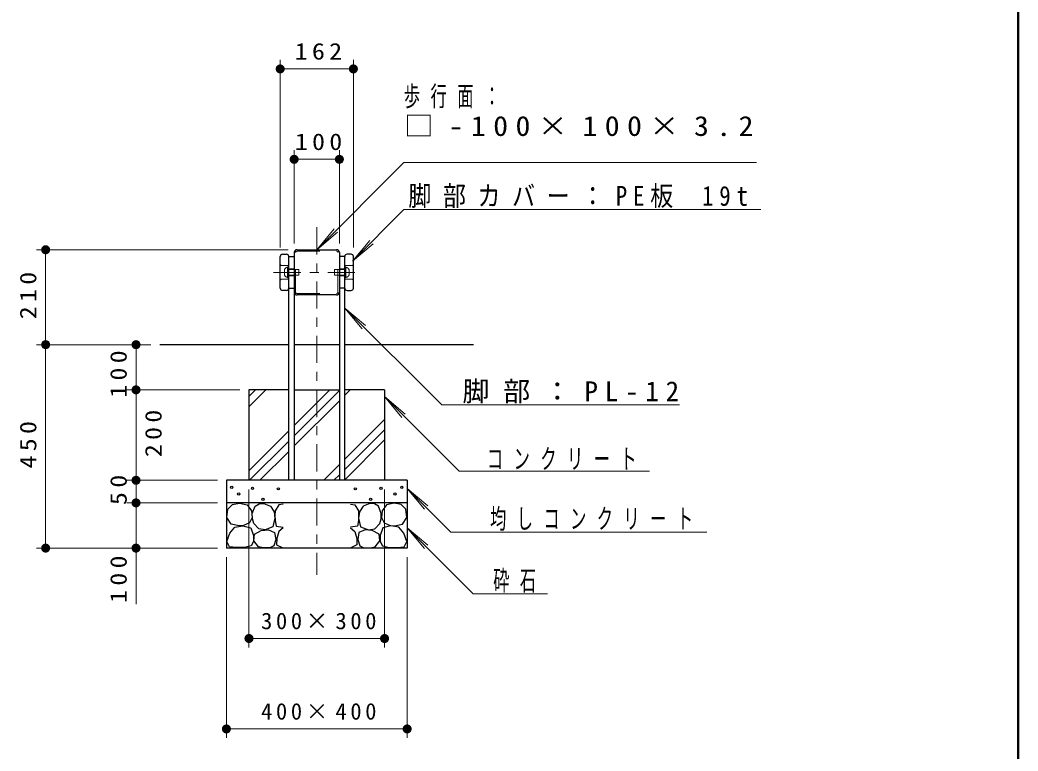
# Model space of a CAD drawing. Units: millimetres on the paper, scale 1:20. Extents: x -365 to 0, y -12 to 257.
# Drawn here: x -110.4 to 0, y 63.5 to 144.4 of the extents above; entities that cross this region are included whole.
import ezdxf

# ---------------------------------------------------------------- set-up
doc = ezdxf.new("R2010")
doc.units = ezdxf.units.MM
doc.linetypes.add('USER1', pattern=[4.5, 2.5, -2])
doc.linetypes.add('USER2', pattern=[6, 3, -1, 1, -1])
doc.layers.add('0_2', color=7, linetype='Continuous', lineweight=13)
doc.styles.add('ＭＳ ゴシック', font='')
doc.styles.get('ＭＳ ゴシック').set_extended_font_data('MS Gothic')

# ---------------------------------------------------------------- blocks, each defined once
blk = doc.blocks.new('filled_dot')
at = {"color": 0, "linetype": 'Continuous', "lineweight": -2, "const_width": 1.25}
blk.add_lwpolyline([(-0.625, 0, 1), (0.625, 0, 1)], format="xyb", close=True, dxfattribs=at)

msp = doc.modelspace()

# ---------------------------------------------------------------- linework, layer by layer
at = {"layer": '0_2', "lineweight": 50}
msp.add_line((0, 0), (0, 257), dxfattribs=at)
at = {"layer": '0_2'}
for p, q in [((-81.645, 119.197), (-81.645, 139.947)), ((-73.545, 119.197), (-73.545, 139.947)), ((-81.645, 138.947), (-73.545, 138.947)), ((-80.095, 119.627), (-80.095, 129.947)), ((-75.095, 119.627), (-75.095, 129.947)), ((-80.095, 128.947), (-75.095, 128.947)), ((-67.957, 128.585), (-77.595, 118.947)), ((-67.957, 128.585), (-28.957, 128.585)), ((-67.957, 123.414), (-73.624, 117.676)), ((-67.957, 123.414), (-28.461, 123.414)), ((-77.595, 118.947), (-75.666, 121.245)), ((-77.595, 118.947), (-75.297, 120.876)), ((-73.624, 117.676), (-71.71, 119.986)), ((-73.624, 117.676), (-71.338, 119.618)), ((-80.775, 118.947), (-108.595, 118.947)), ((-107.595, 108.447), (-107.595, 118.947)), ((-74.495, 112.48), (-72.561, 110.186)), ((-74.495, 112.48), (-72.192, 110.557)), ((-63.765, 101.803), (-74.495, 112.48)), ((-95.953, 108.447), (-108.595, 108.447)), ((-99.195, 108.447), (-108.595, 108.447)), ((-107.595, 85.947), (-107.595, 108.447)), ((-97.595, 103.447), (-97.595, 108.447)), ((-97.195, 108.447), (-96.595, 108.447)), ((-86.095, 103.447), (-98.595, 103.447)), ((-86.095, 103.447), (-98.595, 103.447)), ((-97.595, 93.447), (-97.595, 103.447)), ((-85.095, 101.581), (-83.229, 103.447)), ((-85.095, 102.713), (-84.36, 103.447)), ((-80.095, 99.51), (-76.158, 103.447)), ((-80.095, 98.379), (-75.095, 103.379)), ((-74.495, 102.848), (-73.895, 103.447)), ((-80.095, 97.248), (-75.095, 102.248)), ((-70.095, 102.703), (-68.166, 100.404)), ((-70.095, 102.703), (-67.797, 100.774)), ((-61.837, 94.445), (-70.095, 102.703)), ((-63.765, 101.803), (-37.474, 101.803)), ((-74.495, 95.777), (-70.095, 100.177)), ((-85.095, 94.51), (-80.695, 98.91)), ((-74.495, 94.645), (-70.095, 99.045)), ((-85.026, 93.447), (-80.695, 97.779)), ((-74.495, 93.514), (-70.095, 97.914)), ((-83.895, 93.447), (-80.695, 96.648)), ((-76.824, 93.447), (-75.095, 95.177)), ((-75.693, 93.447), (-75.095, 94.045)), ((-61.837, 94.445), (-40.767, 94.445)), ((-88.595, 93.447), (-98.595, 93.447)), ((-88.595, 93.447), (-98.595, 93.447)), ((-97.595, 90.947), (-97.595, 93.447)), ((-85.095, 92.447), (-85.095, 74.947)), ((-70.095, 92.447), (-70.095, 74.947)), ((-67.595, 92.558), (-65.666, 90.26)), ((-67.595, 92.558), (-65.297, 90.63)), ((-62.744, 87.707), (-67.595, 92.558)), ((-88.595, 90.947), (-98.595, 90.947)), ((-97.595, 79.742), (-97.595, 90.947)), ((-67.595, 88.19), (-65.666, 85.892)), ((-67.595, 88.19), (-65.297, 86.261)), ((-60.284, 80.879), (-67.595, 88.19)), ((-62.744, 87.707), (-34.421, 87.707)), ((-98.595, 85.947), (-108.595, 85.947)), ((-88.595, 85.947), (-98.595, 85.947)), ((-87.595, 84.947), (-87.595, 64.947)), ((-67.595, 84.947), (-67.595, 64.947)), ((-60.284, 80.879), (-52.075, 80.879)), ((-70.095, 75.947), (-85.095, 75.947)), ((-67.595, 65.947), (-87.595, 65.947))]:
    msp.add_line(p, q, dxfattribs=at)
at = {"layer": '0_2', "linetype": 'USER2'}
for p, q in [((-77.595, 121.436), (-77.595, 82.978)), ((-82.37, 116.447), (-72.82, 116.447))]:
    msp.add_line(p, q, dxfattribs=at)
at = {"layer": '0_2', "lineweight": 25}
for p, q in [((-81.645, 116.447), (-81.645, 118.197)), ((-81.395, 118.447), (-80.945, 118.447)), ((-80.695, 93.447), (-80.695, 118.197)), ((-80.695, 118.197), (-80.095, 118.197)), ((-80.095, 118.627), (-80.095, 93.447)), ((-79.775, 118.947), (-75.415, 118.947)), ((-75.095, 118.627), (-75.095, 93.447)), ((-74.495, 118.197), (-75.095, 118.197)), ((-74.495, 93.447), (-74.495, 118.197)), ((-73.795, 118.447), (-74.245, 118.447)), ((-73.545, 116.447), (-73.545, 118.197)), ((-81.645, 114.697), (-81.645, 116.447)), ((-73.545, 114.697), (-73.545, 116.447)), ((-80.945, 114.447), (-81.395, 114.447)), ((-80.695, 114.697), (-80.095, 114.697)), ((-75.415, 113.947), (-79.775, 113.947)), ((-74.495, 114.697), (-75.095, 114.697)), ((-74.245, 114.447), (-73.795, 114.447)), ((-80.695, 108.447), (-94.953, 108.447)), ((-75.095, 108.447), (-80.095, 108.447)), ((-60.237, 108.447), (-74.495, 108.447)), ((-85.095, 103.447), (-85.095, 93.447)), ((-80.695, 103.447), (-85.095, 103.447)), ((-80.095, 103.447), (-75.095, 103.447)), ((-70.095, 103.447), (-74.495, 103.447)), ((-70.095, 103.447), (-70.095, 93.447)), ((-87.595, 93.447), (-87.595, 85.947)), ((-67.595, 93.447), (-87.595, 93.447)), ((-67.595, 93.447), (-67.595, 85.947)), ((-67.595, 90.947), (-87.595, 90.947)), ((-67.595, 85.947), (-87.595, 85.947))]:
    msp.add_line(p, q, dxfattribs=at)
at = {"layer": '0_2', "linetype": 'USER1'}
for p, q in [((-79.935, 114.267), (-79.935, 118.627)), ((-79.775, 118.787), (-75.415, 118.787)), ((-75.255, 114.267), (-75.255, 118.627)), ((-81.545, 117.197), (-81.645, 117.297)), ((-81.545, 117.197), (-80.695, 117.197)), ((-73.645, 117.197), (-74.495, 117.197)), ((-73.645, 117.197), (-73.545, 117.297)), ((-81.17, 116.222), (-81.17, 116.672)), ((-80.82, 116.972), (-80.87, 116.972)), ((-80.82, 115.847), (-80.82, 117.047)), ((-80.82, 117.047), (-80.695, 117.047)), ((-80.695, 115.847), (-80.695, 117.047)), ((-80.695, 116.822), (-80.095, 116.822)), ((-79.57, 116.747), (-80.695, 116.747)), ((-79.57, 116.147), (-80.695, 116.147)), ((-80.695, 116.072), (-80.095, 116.072)), ((-79.57, 116.147), (-79.57, 116.747)), ((-75.62, 116.747), (-74.495, 116.747)), ((-75.62, 116.147), (-75.62, 116.747)), ((-75.62, 116.147), (-74.495, 116.147)), ((-74.495, 116.822), (-75.095, 116.822)), ((-74.495, 116.072), (-75.095, 116.072)), ((-74.495, 115.847), (-74.495, 117.047)), ((-74.37, 117.047), (-74.495, 117.047)), ((-74.37, 115.847), (-74.37, 117.047)), ((-74.37, 116.972), (-74.32, 116.972)), ((-74.02, 116.222), (-74.02, 116.672)), ((-81.545, 115.697), (-81.645, 115.597)), ((-81.545, 115.697), (-80.695, 115.697)), ((-80.82, 115.922), (-80.87, 115.922)), ((-80.695, 115.847), (-80.82, 115.847)), ((-74.495, 115.847), (-74.37, 115.847)), ((-73.645, 115.697), (-74.495, 115.697)), ((-74.37, 115.922), (-74.32, 115.922)), ((-73.645, 115.697), (-73.545, 115.597)), ((-79.775, 114.107), (-75.415, 114.107))]:
    msp.add_line(p, q, dxfattribs=at)
at = {"layer": '0_2', "lineweight": 25}
for points in [[(-86.184, 88.419), (-87.067, 88.593), (-87.559, 89.346), (-87.444, 90.258), (-86.922, 90.765), (-86.14, 90.924), (-85.3, 90.736), (-84.823, 90.084), (-84.757, 89.346), (-85.054, 88.738), (-85.72, 88.462)], [(-83.31, 87.968), (-84.005, 88.083), (-84.555, 88.663), (-84.72, 89.193), (-84.729, 89.763), (-84.425, 90.589), (-83.987, 90.843), (-83.455, 90.893), (-82.731, 90.589), (-82.311, 89.951), (-82.224, 89.256), (-82.441, 88.315)], [(-71.88, 87.968), (-71.185, 88.083), (-70.634, 88.663), (-70.47, 89.193), (-70.46, 89.763), (-70.765, 90.589), (-71.203, 90.843), (-71.735, 90.893), (-72.459, 90.589), (-72.879, 89.951), (-72.966, 89.256), (-72.748, 88.315)], [(-69.006, 88.419), (-68.122, 88.593), (-67.63, 89.346), (-67.746, 90.258), (-68.267, 90.765), (-69.049, 90.924), (-69.889, 90.736), (-70.367, 90.084), (-70.433, 89.346), (-70.135, 88.738), (-69.469, 88.462)], [(-86.502, 86.001), (-87.255, 86.102), (-87.559, 86.696), (-87.226, 87.608), (-86.662, 88.274), (-85.778, 88.405), (-84.895, 88.173), (-84.605, 87.333), (-84.611, 86.679), (-84.851, 86.203), (-85.59, 86.03)], [(-68.687, 86.001), (-67.934, 86.102), (-67.63, 86.696), (-67.963, 87.608), (-68.528, 88.274), (-69.411, 88.405), (-70.295, 88.173), (-70.584, 87.333), (-70.579, 86.679), (-70.338, 86.203), (-69.6, 86.03)], [(-83.505, 85.986), (-84.055, 86.073), (-84.576, 86.768), (-84.489, 87.507), (-83.736, 87.898), (-82.954, 87.97), (-82.259, 87.666), (-82.129, 86.884), (-82.346, 86.189), (-82.795, 85.986)], [(-71.685, 85.986), (-71.135, 86.073), (-70.613, 86.768), (-70.7, 87.507), (-71.453, 87.898), (-72.235, 87.97), (-72.93, 87.666), (-73.06, 86.884), (-72.843, 86.189), (-72.394, 85.986)]]:
    msp.add_lwpolyline(points, close=True, dxfattribs=at)
for points in [[(-81.33, 90.823), (-81.808, 90.75), (-82.199, 90.055), (-82.223, 89.542), (-82.199, 89.013), (-82.098, 88.39), (-81.316, 88.26)], [(-73.859, 90.823), (-73.381, 90.75), (-72.99, 90.055), (-72.967, 89.542), (-72.99, 89.013), (-73.092, 88.39), (-73.874, 88.26)], [(-81.33, 88.202), (-81.794, 87.767), (-82.025, 87.014), (-82.04, 86.319), (-81.345, 85.986)], [(-73.859, 88.202), (-73.396, 87.767), (-73.164, 87.014), (-73.15, 86.319), (-73.845, 85.986)]]:
    msp.add_lwpolyline(points, dxfattribs=at)
for centre in [(-87.004, 92.676), (-68.185, 92.676), (-86.238, 91.945), (-84.705, 92.572), (-81.847, 92.502), (-73.342, 92.502), (-70.485, 92.572), (-68.952, 91.945), (-83.555, 91.352), (-71.635, 91.352)]:
    msp.add_circle(centre, 0.125, dxfattribs=at)
for centre, radius, start, end in [((-81.395, 118.197), 0.25, 90, 180), ((-80.945, 118.197), 0.25, 0, 90), ((-79.775, 118.627), 0.32, 90, 180), ((-75.415, 118.627), 0.32, 0, 90), ((-74.245, 118.197), 0.25, 90, 180), ((-73.795, 118.197), 0.25, 0, 90), ((-81.395, 114.697), 0.25, 180, 270), ((-80.945, 114.697), 0.25, 270, 0), ((-79.775, 114.267), 0.32, 180, 270), ((-75.415, 114.267), 0.32, 270, 0), ((-74.245, 114.697), 0.25, 180, 270), ((-73.795, 114.697), 0.25, 270, 0)]:
    msp.add_arc(centre, radius, start, end, dxfattribs=at)
at = {"layer": '0_2', "linetype": 'USER1'}
for centre, radius, start, end in [((-79.775, 118.627), 0.16, 90, 180), ((-75.415, 118.627), 0.16, 0, 90), ((-80.87, 116.672), 0.3, 90, 180), ((-80.87, 116.222), 0.3, 180, 270), ((-74.32, 116.672), 0.3, 0, 90), ((-74.32, 116.222), 0.3, 270, 0), ((-79.775, 114.267), 0.16, 180, 270), ((-75.415, 114.267), 0.16, 270, 0)]:
    msp.add_arc(centre, radius, start, end, dxfattribs=at)

# ---------------------------------------------------------------- block references
at = {"layer": '0_2', "xscale": 0.4, "yscale": 0.4}
for p in [(-81.645, 138.947), (-80.095, 128.947), (-85.095, 75.947), (-87.595, 65.947)]:
    msp.add_blockref('filled_dot', p, dxfattribs=at)
for p, rotation in [((-73.545, 138.947), 180), ((-75.095, 128.947), 180), ((-107.595, 118.947), 270), ((-107.595, 108.447), 270), ((-107.595, 108.447), 90), ((-97.595, 108.447), 270), ((-97.595, 103.447), 270), ((-97.595, 103.447), 90), ((-97.595, 93.447), 270), ((-97.595, 93.447), 90), ((-97.595, 90.947), 270), ((-97.595, 90.947), 90), ((-107.595, 85.947), 90), ((-97.595, 85.947), 90), ((-70.095, 75.947), 180), ((-67.595, 65.947), 180)]:
    msp.add_blockref('filled_dot', p, dxfattribs=dict(at, rotation=rotation))

# ---------------------------------------------------------------- texts
at = {"layer": '0_2', "style": 'ＭＳ ゴシック'}
for s, insert, char_height, attachment_point in [('\\T1.33;\\W1.15;162', (-77.178, 139.947), 1.833, 8), ('\\T1.64;\\W0.6;歩行面：', (-67.957, 137.035), 2.199, 1), ('\\T1.5;\\W1.1;□-100×100×3.2', (-67.957, 133.735), 2.199, 1), ('\\T1.33;\\W1.15;100', (-77.166, 129.947), 1.833, 8), ('\\T1.5;\\W0.85;脚部カバー：PE板\\~19t', (-67.461, 123.564), 2.199, 7), ('\\T1.5;脚部：PL-12', (-61.474, 101.953), 2.199, 7), ('\\T1.64;\\W0.6;コンクリート', (-58.767, 94.595), 2.199, 7), ('\\T1.64;\\W0.6;均しコンクリート', (-58.421, 87.857), 2.199, 7), ('\\T1.64;\\W0.6;砕石', (-58.075, 81.029), 2.199, 7), ('\\T1.32;300×300', (-77.175, 76.947), 1.833, 8), ('\\T1.32;400×400', (-77.175, 66.947), 1.833, 8)]:
    msp.add_mtext(s, dxfattribs=dict(at, insert=insert, char_height=char_height, attachment_point=attachment_point))
at = {"layer": '0_2', "char_height": 1.833, "rotation": 90, "style": 'ＭＳ ゴシック'}
for s, insert, attachment_point in [('\\T1.33;\\W1.15;210', (-108.595, 114.118), 8), ('\\T1.33;\\W1.15;100', (-98.595, 105.433), 8), ('\\T1.33;\\W1.15;200', (-96.595, 98.864), 2), ('\\T1.33;\\W1.15;450', (-108.595, 97.613), 8), ('\\T1.34;\\W1.15;50', (-98.595, 92.625), 8), ('\\T1.33;\\W1.15;100', (-98.595, 82.742), 8)]:
    msp.add_mtext(s, dxfattribs=dict(at, insert=insert, attachment_point=attachment_point))

doc.saveas('drawing.dxf')
